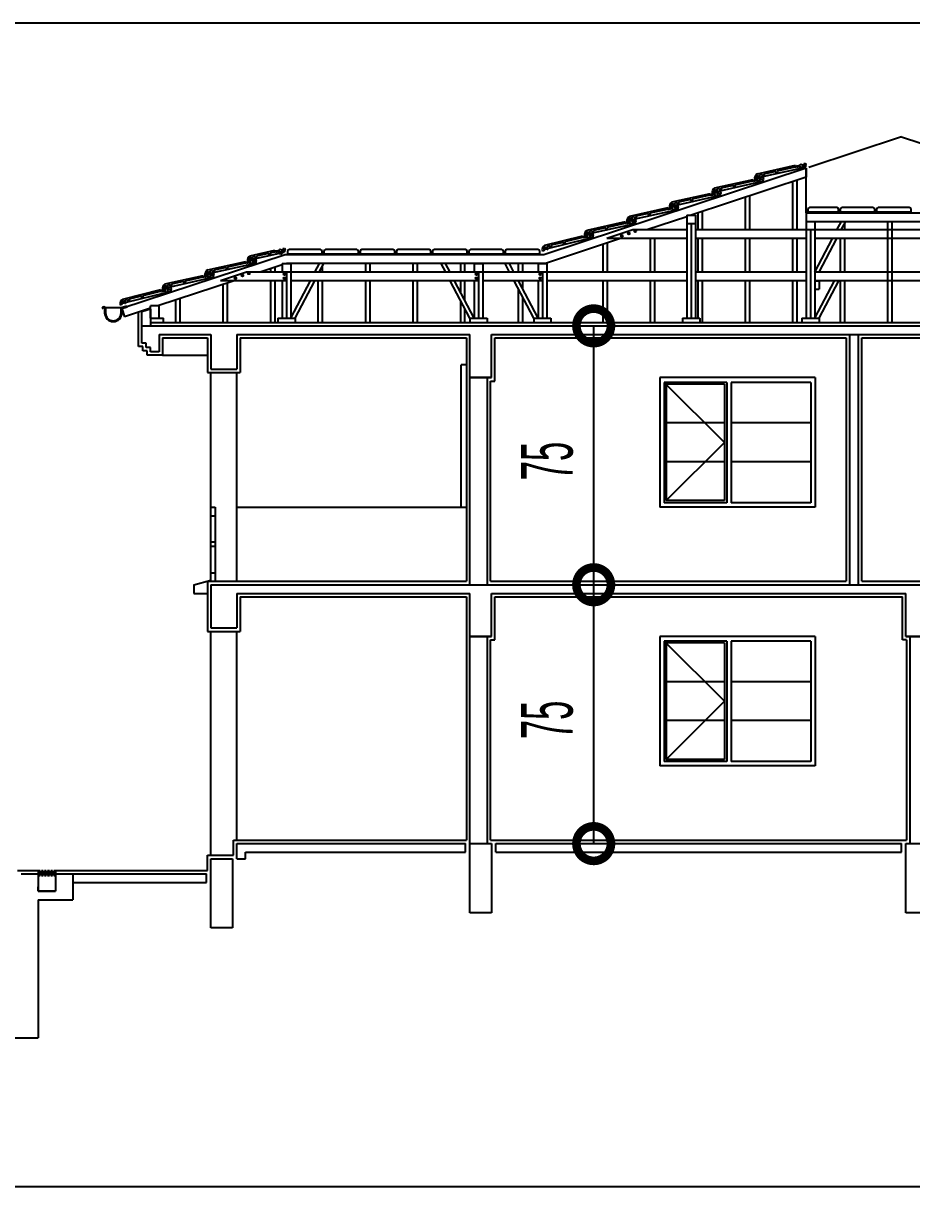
# Model space of a CAD drawing. Extents: x 3907.4 to 3911.57, y -3054.42 to -3053.7.
# Drawn here: x 3907.529 to 3907.5805, y -3054.2076 to -3054.1402 of the extents above; entities that cross this region are included whole.
import ezdxf

# ---------------------------------------------------------------- set-up
doc = ezdxf.new("R2010")
doc.units = 0
doc.header["$LTSCALE"] = 2
doc.header["$MEASUREMENT"] = 0
doc.linetypes.add('ACAD_ISO04W100', pattern=[30, 24, -3, 0, -3])
doc.linetypes.add('ACAD_ISO07W100', pattern=[3.5, 0.5, -3])
doc.layers.get('0').update_dxf_attribs({"linetype": 'CONTINUOUS'})
for name, color, linetype in [('BLK-DOG', 2, 'CONTINUOUS'), ('DOĞRAMA', 2, 'CONTINUOUS'), ('DUVAR', 7, 'CONTINUOUS'), ('KİREMİT', 9, 'CONTINUOUS'), ('MB', 11, 'CONTINUOUS'), ('OLÇÜ', 6, 'CONTINUOUS'), ('SıVA', 6, 'CONTINUOUS')]:
    doc.layers.add(name, color=color, linetype=linetype)
doc.styles.add('ÖLÇÜ', font='stylu.ttf', dxfattribs={"width": 0.5})

msp = doc.modelspace()

# ---------------------------------------------------------------- linework, layer by layer
at = {"color": 0, "linetype": 'ByBlock', "const_width": 0.002}
for points in [[(3907.56206, -3054.158003, 1), (3907.56206, -3054.157503, 1)], [(3907.56206, -3054.172503, 1), (3907.56206, -3054.173003, 1)], [(3907.56206, -3054.173003, 1), (3907.56206, -3054.172503, 1)], [(3907.56206, -3054.187503, 1), (3907.56206, -3054.188003, 1)]]:
    msp.add_lwpolyline(points, format="xyb", close=True, dxfattribs=at)
at = {"layer": 'BLK-DOG', "color": 6}
for p, q in [((3907.53989, -3054.172553), (3907.53989, -3054.168253)), ((3907.53989, -3054.168253), (3907.54014, -3054.168253)), ((3907.54014, -3054.168253), (3907.54014, -3054.172553)), ((3907.53989, -3054.168753), (3907.54014, -3054.168753)), ((3907.54014, -3054.170278), (3907.53989, -3054.170278)), ((3907.54014, -3054.170528), (3907.53989, -3054.170528)), ((3907.53889, -3054.172753), (3907.53989, -3054.172488)), ((3907.53989, -3054.172053), (3907.54014, -3054.172053)), ((3907.53889, -3054.172753), (3907.53889, -3054.173253)), ((3907.53889, -3054.173253), (3907.53969, -3054.173253))]:
    msp.add_line(p, q, dxfattribs=at)
at = {"layer": 'DOĞRAMA', "color": 6}
for p, q in [((3907.574876, -3054.155634), (3907.575126, -3054.155634)), ((3907.57489, -3054.160753), (3907.56589, -3054.160753)), ((3907.56589, -3054.160753), (3907.56589, -3054.168253)), ((3907.56614, -3054.161028), (3907.56614, -3054.168003)), ((3907.569765, -3054.161028), (3907.56614, -3054.161028)), ((3907.569765, -3054.161028), (3907.569765, -3054.168003)), ((3907.57464, -3054.161028), (3907.570015, -3054.161028)), ((3907.570015, -3054.161028), (3907.570015, -3054.168003)), ((3907.57464, -3054.161028), (3907.57464, -3054.162528)), ((3907.57489, -3054.160753), (3907.57489, -3054.168253)), ((3907.566265, -3054.161128), (3907.566265, -3054.167878)), ((3907.56964, -3054.161128), (3907.566265, -3054.161128)), ((3907.56964, -3054.161128), (3907.56964, -3054.167878)), ((3907.57464, -3054.161915), (3907.57464, -3054.168003)), ((3907.56964, -3054.163378), (3907.566265, -3054.163378)), ((3907.57464, -3054.163378), (3907.570015, -3054.163378)), ((3907.56964, -3054.165628), (3907.566265, -3054.165628)), ((3907.57464, -3054.165628), (3907.570015, -3054.165628)), ((3907.57489, -3054.168253), (3907.56589, -3054.168253)), ((3907.569765, -3054.168003), (3907.56614, -3054.168003)), ((3907.56964, -3054.167878), (3907.566265, -3054.167878)), ((3907.57464, -3054.168003), (3907.570015, -3054.168003)), ((3907.57489, -3054.175753), (3907.56589, -3054.175753)), ((3907.56589, -3054.175753), (3907.56589, -3054.183253)), ((3907.57489, -3054.175753), (3907.57489, -3054.183253)), ((3907.56614, -3054.176028), (3907.56614, -3054.183003)), ((3907.569765, -3054.176028), (3907.56614, -3054.176028)), ((3907.566265, -3054.176128), (3907.566265, -3054.182878)), ((3907.56964, -3054.176128), (3907.566265, -3054.176128)), ((3907.56964, -3054.176128), (3907.56964, -3054.182878)), ((3907.569765, -3054.176028), (3907.569765, -3054.183003)), ((3907.57464, -3054.176028), (3907.570015, -3054.176028)), ((3907.570015, -3054.176028), (3907.570015, -3054.183003)), ((3907.57464, -3054.176028), (3907.57464, -3054.177528)), ((3907.57464, -3054.176915), (3907.57464, -3054.183003)), ((3907.56964, -3054.178378), (3907.566265, -3054.178378)), ((3907.57464, -3054.178378), (3907.570015, -3054.178378)), ((3907.56964, -3054.180628), (3907.566265, -3054.180628)), ((3907.57464, -3054.180628), (3907.570015, -3054.180628)), ((3907.57489, -3054.183253), (3907.56589, -3054.183253)), ((3907.569765, -3054.183003), (3907.56614, -3054.183003)), ((3907.56964, -3054.182878), (3907.566265, -3054.182878)), ((3907.57464, -3054.183003), (3907.570015, -3054.183003))]:
    msp.add_line(p, q, dxfattribs=at)
at = {"layer": 'DOĞRAMA', "color": 6, "linetype": 'ACAD_ISO07W100'}
for p, q in [((3907.56614, -3054.161028), (3907.56964, -3054.164503)), ((3907.56964, -3054.164503), (3907.566265, -3054.167878)), ((3907.56614, -3054.176028), (3907.56964, -3054.179503)), ((3907.56964, -3054.179503), (3907.566265, -3054.182878))]:
    msp.add_line(p, q, dxfattribs=at)
at = {"layer": 'DUVAR', "color": 3}
for p, q in [((3907.626433, -3054.14022), (3907.475433, -3054.14022)), ((3907.626433, -3054.207633), (3907.475433, -3054.207633))]:
    msp.add_line(p, q, dxfattribs=at)
at = {"layer": 'DUVAR', "color": 6, "linetype": 'ACAD_ISO07W100', "ltscale": 2}
for q in [(3907.574521, -3054.148572), (3907.592064, -3054.150818)]:
    msp.add_line((3907.57989, -3054.1468), q, dxfattribs=at)
at = {"layer": 'DUVAR', "color": 6}
for p, q in [((3907.574376, -3054.14862), (3907.559182, -3054.153634)), ((3907.574376, -3054.14862), (3907.574376, -3054.149146)), ((3907.574376, -3054.149146), (3907.574376, -3054.14862)), ((3907.574376, -3054.149146), (3907.567706, -3054.151347)), ((3907.567456, -3054.15143), (3907.565131, -3054.152197)), ((3907.567456, -3054.151347), (3907.567456, -3054.151847)), ((3907.567456, -3054.151347), (3907.567456, -3054.151847)), ((3907.567456, -3054.151347), (3907.567956, -3054.151347)), ((3907.567956, -3054.151347), (3907.567956, -3054.151847)), ((3907.574376, -3054.151197), (3907.593214, -3054.151197)), ((3907.574376, -3054.151197), (3907.574376, -3054.152197)), ((3907.564333, -3054.152197), (3907.562818, -3054.152697)), ((3907.567456, -3054.152197), (3907.564333, -3054.152197)), ((3907.567456, -3054.151847), (3907.567456, -3054.157303)), ((3907.567956, -3054.151847), (3907.567456, -3054.151847)), ((3907.567706, -3054.151847), (3907.567706, -3054.157303)), ((3907.567956, -3054.151847), (3907.567956, -3054.157303)), ((3907.595447, -3054.152197), (3907.567956, -3054.152197)), ((3907.574376, -3054.151697), (3907.593134, -3054.151697)), ((3907.574376, -3054.151697), (3907.574376, -3054.152197)), ((3907.574376, -3054.151697), (3907.574376, -3054.152197)), ((3907.574376, -3054.151697), (3907.574876, -3054.151697)), ((3907.574376, -3054.152197), (3907.574376, -3054.155134)), ((3907.574876, -3054.152197), (3907.574376, -3054.152197)), ((3907.574626, -3054.152197), (3907.574626, -3054.157303)), ((3907.574876, -3054.151697), (3907.574876, -3054.152197)), ((3907.574876, -3054.152197), (3907.574876, -3054.157303)), ((3907.576402, -3054.152197), (3907.576664, -3054.151697)), ((3907.563616, -3054.152697), (3907.559262, -3054.154134)), ((3907.567456, -3054.152697), (3907.562818, -3054.152697)), ((3907.574376, -3054.152697), (3907.567956, -3054.152697)), ((3907.583755, -3054.152697), (3907.574876, -3054.152697)), ((3907.575126, -3054.154634), (3907.57614, -3054.152697)), ((3907.544182, -3054.153634), (3907.534733, -3054.156752)), ((3907.559182, -3054.153634), (3907.544182, -3054.153634)), ((3907.544012, -3054.154216), (3907.542747, -3054.154634)), ((3907.544012, -3054.154134), (3907.544012, -3054.154634)), ((3907.544012, -3054.154134), (3907.544012, -3054.154634)), ((3907.544012, -3054.154134), (3907.544512, -3054.154134)), ((3907.559262, -3054.154134), (3907.544262, -3054.154134)), ((3907.544512, -3054.154134), (3907.544512, -3054.154634)), ((3907.546161, -3054.154634), (3907.546423, -3054.154134)), ((3907.546161, -3054.154634), (3907.546423, -3054.154134)), ((3907.553488, -3054.154634), (3907.553226, -3054.154134)), ((3907.555138, -3054.154134), (3907.555138, -3054.154634)), ((3907.555138, -3054.154134), (3907.555138, -3054.154634)), ((3907.555138, -3054.154134), (3907.555638, -3054.154134)), ((3907.555638, -3054.154134), (3907.555638, -3054.154634)), ((3907.557187, -3054.154634), (3907.556926, -3054.154134)), ((3907.558837, -3054.154134), (3907.558837, -3054.154634)), ((3907.558837, -3054.154134), (3907.558837, -3054.154634)), ((3907.558837, -3054.154134), (3907.559337, -3054.154134)), ((3907.559337, -3054.154134), (3907.559337, -3054.154634)), ((3907.541949, -3054.154634), (3907.540434, -3054.155134)), ((3907.567456, -3054.154634), (3907.541949, -3054.154634)), ((3907.544512, -3054.154634), (3907.544012, -3054.154634)), ((3907.544262, -3054.154634), (3907.544262, -3054.157303)), ((3907.544512, -3054.154634), (3907.544512, -3054.157303)), ((3907.555638, -3054.154634), (3907.555138, -3054.154634)), ((3907.555388, -3054.154634), (3907.555388, -3054.157303)), ((3907.555638, -3054.154634), (3907.555638, -3054.157303)), ((3907.559337, -3054.154634), (3907.558837, -3054.154634)), ((3907.559087, -3054.154634), (3907.559087, -3054.157303)), ((3907.559337, -3054.154634), (3907.559337, -3054.157303)), ((3907.574376, -3054.154634), (3907.567956, -3054.154634)), ((3907.583755, -3054.154632), (3907.574876, -3054.154632)), ((3907.541232, -3054.155134), (3907.536806, -3054.156594)), ((3907.544262, -3054.155134), (3907.540434, -3054.155134)), ((3907.544012, -3054.155134), (3907.544012, -3054.157303)), ((3907.555388, -3054.155134), (3907.544512, -3054.155134)), ((3907.544762, -3054.157305), (3907.545899, -3054.155134)), ((3907.554888, -3054.157305), (3907.55375, -3054.155134)), ((3907.555138, -3054.155134), (3907.555138, -3054.157303)), ((3907.559087, -3054.155134), (3907.555638, -3054.155134)), ((3907.558587, -3054.157305), (3907.557449, -3054.155134)), ((3907.558837, -3054.155134), (3907.558837, -3054.157303)), ((3907.567456, -3054.155134), (3907.559337, -3054.155134)), ((3907.574376, -3054.155134), (3907.567956, -3054.155134)), ((3907.574376, -3054.155134), (3907.574376, -3054.157303)), ((3907.583755, -3054.155134), (3907.574876, -3054.155134)), ((3907.574876, -3054.155134), (3907.575126, -3054.155134)), ((3907.575126, -3054.155134), (3907.575126, -3054.155634)), ((3907.575126, -3054.157305), (3907.576263, -3054.155134)), ((3907.534733, -3054.156752), (3907.53489, -3054.157227)), ((3907.534733, -3054.156752), (3907.53489, -3054.157227)), ((3907.53639, -3054.156732), (3907.53489, -3054.157227)), ((3907.53639, -3054.156732), (3907.53489, -3054.157227)), ((3907.53639, -3054.156732), (3907.53489, -3054.157227)), ((3907.53639, -3054.156732), (3907.53489, -3054.157227)), ((3907.53639, -3054.156784), (3907.53589, -3054.156949)), ((3907.53639, -3054.156784), (3907.53589, -3054.156949)), ((3907.53589, -3054.157753), (3907.53589, -3054.156949)), ((3907.53589, -3054.157753), (3907.53589, -3054.156949)), ((3907.53689, -3054.156594), (3907.53639, -3054.156594)), ((3907.53639, -3054.157303), (3907.53639, -3054.156594)), ((3907.53689, -3054.156594), (3907.53639, -3054.156594)), ((3907.53639, -3054.157303), (3907.53639, -3054.156594)), ((3907.53639, -3054.156784), (3907.53639, -3054.157753)), ((3907.53639, -3054.156784), (3907.53639, -3054.157753)), ((3907.53689, -3054.157303), (3907.53689, -3054.156594)), ((3907.53689, -3054.157303), (3907.53689, -3054.156594)), ((3907.53639, -3054.157303), (3907.53714, -3054.157303)), ((3907.53639, -3054.157303), (3907.53714, -3054.157303)), ((3907.53714, -3054.157553), (3907.53714, -3054.157303)), ((3907.53714, -3054.157553), (3907.53714, -3054.157303)), ((3907.543762, -3054.157303), (3907.544762, -3054.157303)), ((3907.543762, -3054.157303), (3907.543762, -3054.157553)), ((3907.544762, -3054.157303), (3907.544762, -3054.157553)), ((3907.554888, -3054.157303), (3907.555888, -3054.157303)), ((3907.554888, -3054.157303), (3907.554888, -3054.157553)), ((3907.555888, -3054.157303), (3907.555888, -3054.157553)), ((3907.558587, -3054.157303), (3907.559587, -3054.157303)), ((3907.558587, -3054.157303), (3907.558587, -3054.157553)), ((3907.559587, -3054.157303), (3907.559587, -3054.157553)), ((3907.567206, -3054.157303), (3907.568206, -3054.157303)), ((3907.567206, -3054.157303), (3907.567206, -3054.157553)), ((3907.568206, -3054.157303), (3907.568206, -3054.157553)), ((3907.574126, -3054.157303), (3907.575126, -3054.157303)), ((3907.574126, -3054.157303), (3907.574126, -3054.157553)), ((3907.575126, -3054.157303), (3907.575126, -3054.157553)), ((3907.53589, -3054.157753), (3907.60889, -3054.157753)), ((3907.53589, -3054.158753), (3907.53589, -3054.157753)), ((3907.53689, -3054.158253), (3907.53989, -3054.158253)), ((3907.53689, -3054.158253), (3907.53689, -3054.159253)), ((3907.53989, -3054.158253), (3907.53989, -3054.160253)), ((3907.54139, -3054.158253), (3907.55489, -3054.158253)), ((3907.54139, -3054.158253), (3907.54139, -3054.160253)), ((3907.55489, -3054.160753), (3907.55489, -3054.158253)), ((3907.55614, -3054.158253), (3907.58464, -3054.158253)), ((3907.55614, -3054.160753), (3907.55614, -3054.158253)), ((3907.57689, -3054.172753), (3907.57689, -3054.158253)), ((3907.57739, -3054.158253), (3907.57739, -3054.172753)), ((3907.53614, -3054.158753), (3907.53589, -3054.158753)), ((3907.53614, -3054.159003), (3907.53614, -3054.158753)), ((3907.53639, -3054.159003), (3907.53614, -3054.159003)), ((3907.53639, -3054.159253), (3907.53639, -3054.159003)), ((3907.53689, -3054.159253), (3907.53639, -3054.159253)), ((3907.53989, -3054.160253), (3907.54139, -3054.160253)), ((3907.55439, -3054.168253), (3907.55439, -3054.160003)), ((3907.55469, -3054.160003), (3907.55439, -3054.160003)), ((3907.53989, -3054.172553), (3907.53989, -3054.160453)), ((3907.54139, -3054.172553), (3907.54139, -3054.160453)), ((3907.55489, -3054.172753), (3907.55489, -3054.160753)), ((3907.55489, -3054.160753), (3907.55614, -3054.160753)), ((3907.55614, -3054.160753), (3907.55489, -3054.160753)), ((3907.55589, -3054.160753), (3907.55589, -3054.172753)), ((3907.54139, -3054.168253), (3907.55469, -3054.168253)), ((3907.53989, -3054.172753), (3907.60489, -3054.172753)), ((3907.53989, -3054.172753), (3907.53989, -3054.175253)), ((3907.54139, -3054.173253), (3907.55489, -3054.173253)), ((3907.54139, -3054.173253), (3907.54139, -3054.175253)), ((3907.55489, -3054.175753), (3907.55489, -3054.173253)), ((3907.55614, -3054.173253), (3907.58014, -3054.173253)), ((3907.55614, -3054.175753), (3907.55614, -3054.173253)), ((3907.58014, -3054.175753), (3907.58014, -3054.173253)), ((3907.53989, -3054.175253), (3907.54139, -3054.175253)), ((3907.53989, -3054.188428), (3907.53989, -3054.175453)), ((3907.54139, -3054.187553), (3907.54139, -3054.175453)), ((3907.55489, -3054.187753), (3907.55489, -3054.175753)), ((3907.55489, -3054.175753), (3907.55614, -3054.175753)), ((3907.55614, -3054.175753), (3907.55489, -3054.175753)), ((3907.55589, -3054.175753), (3907.55589, -3054.187753)), ((3907.58139, -3054.175753), (3907.58014, -3054.175753)), ((3907.58014, -3054.175753), (3907.58139, -3054.175753)), ((3907.58039, -3054.187753), (3907.58039, -3054.175753)), ((3907.54139, -3054.187753), (3907.55464, -3054.187753)), ((3907.54139, -3054.188628), (3907.54139, -3054.187753)), ((3907.55464, -3054.188253), (3907.55464, -3054.187753)), ((3907.55489, -3054.187753), (3907.55614, -3054.187753)), ((3907.55489, -3054.191753), (3907.55489, -3054.187753)), ((3907.55614, -3054.187753), (3907.55614, -3054.191753)), ((3907.55639, -3054.187753), (3907.57989, -3054.187753)), ((3907.55639, -3054.188253), (3907.55639, -3054.187753)), ((3907.57989, -3054.188253), (3907.57989, -3054.187753)), ((3907.58014, -3054.187753), (3907.58139, -3054.187753)), ((3907.58014, -3054.191753), (3907.58014, -3054.187753)), ((3907.53989, -3054.188628), (3907.54114, -3054.188628)), ((3907.53989, -3054.192628), (3907.53989, -3054.188628)), ((3907.54114, -3054.188628), (3907.54114, -3054.192628)), ((3907.54139, -3054.188628), (3907.54189, -3054.188628)), ((3907.54139, -3054.188628), (3907.54139, -3054.188628)), ((3907.54189, -3054.188253), (3907.55464, -3054.188253)), ((3907.54189, -3054.188628), (3907.54189, -3054.188253)), ((3907.55639, -3054.188253), (3907.57989, -3054.188253)), ((3907.52989, -3054.189303), (3907.52989, -3054.190503)), ((3907.53089, -3054.189303), (3907.53089, -3054.190503)), ((3907.52889, -3054.189503), (3907.52989, -3054.189503)), ((3907.52989, -3054.189503), (3907.52989, -3054.190503)), ((3907.53089, -3054.189503), (3907.53089, -3054.190503)), ((3907.53089, -3054.189503), (3907.53964, -3054.189503)), ((3907.53189, -3054.189503), (3907.53189, -3054.191003)), ((3907.53189, -3054.190003), (3907.53964, -3054.190003)), ((3907.53964, -3054.190003), (3907.53964, -3054.189503)), ((3907.52989, -3054.190503), (3907.52989, -3054.190253)), ((3907.53089, -3054.190503), (3907.52989, -3054.190503)), ((3907.52989, -3054.190503), (3907.53089, -3054.190503)), ((3907.52989, -3054.191003), (3907.52989, -3054.199003)), ((3907.52989, -3054.191003), (3907.52989, -3054.197253)), ((3907.52989, -3054.191003), (3907.53189, -3054.191003)), ((3907.55614, -3054.191753), (3907.55489, -3054.191753)), ((3907.58139, -3054.191753), (3907.58014, -3054.191753)), ((3907.54114, -3054.192628), (3907.53989, -3054.192628)), ((3907.50289, -3054.199003), (3907.52989, -3054.199003))]:
    msp.add_line(p, q, dxfattribs=at)
at = {"layer": 'DUVAR', "color": 6, "linetype": 'ACAD_ISO04W100', "ltscale": 0.3}
msp.add_line((3907.574376, -3054.151197), (3907.574376, -3054.149146), dxfattribs=at)
at = {"layer": 'KİREMİT'}
for p, q in [((3907.571541, -3054.148943), (3907.573759, -3054.148448)), ((3907.571679, -3054.149143), (3907.574057, -3054.148613)), ((3907.57261, -3054.148801), (3907.57191, -3054.148957)), ((3907.572655, -3054.148899), (3907.57261, -3054.148801)), ((3907.572699, -3054.148889), (3907.572655, -3054.148899)), ((3907.573718, -3054.148554), (3907.572698, -3054.148781)), ((3907.572698, -3054.148781), (3907.572699, -3054.148889)), ((3907.573793, -3054.148572), (3907.573718, -3054.148554)), ((3907.573759, -3054.148448), (3907.573772, -3054.148503)), ((3907.573772, -3054.148503), (3907.574047, -3054.148442)), ((3907.574025, -3054.14852), (3907.573793, -3054.148572)), ((3907.574081, -3054.148685), (3907.574025, -3054.14852)), ((3907.574034, -3054.148387), (3907.574089, -3054.148375)), ((3907.574047, -3054.148442), (3907.574034, -3054.148387)), ((3907.574155, -3054.148668), (3907.574081, -3054.148685)), ((3907.574089, -3054.148375), (3907.574102, -3054.14843)), ((3907.574102, -3054.14843), (3907.574267, -3054.148393)), ((3907.574355, -3054.148446), (3907.574135, -3054.148496)), ((3907.574135, -3054.148496), (3907.574155, -3054.148668)), ((3907.574146, -3054.148593), (3907.574281, -3054.148563)), ((3907.574254, -3054.148338), (3907.574328, -3054.148322)), ((3907.574267, -3054.148393), (3907.574254, -3054.148338)), ((3907.574328, -3054.148322), (3907.574355, -3054.148446)), ((3907.569076, -3054.149759), (3907.571294, -3054.149265)), ((3907.569214, -3054.149959), (3907.571592, -3054.149429)), ((3907.571253, -3054.14937), (3907.570233, -3054.149597)), ((3907.570233, -3054.149597), (3907.570234, -3054.149705)), ((3907.571327, -3054.149388), (3907.571253, -3054.14937)), ((3907.571294, -3054.149265), (3907.571306, -3054.14932)), ((3907.571306, -3054.14932), (3907.571581, -3054.149258)), ((3907.57156, -3054.149336), (3907.571327, -3054.149388)), ((3907.571478, -3054.149265), (3907.571386, -3054.149285)), ((3907.571474, -3054.149189), (3907.571621, -3054.149156)), ((3907.571616, -3054.149501), (3907.57156, -3054.149336)), ((3907.571569, -3054.149203), (3907.571624, -3054.149191)), ((3907.571581, -3054.149258), (3907.571569, -3054.149203)), ((3907.57164, -3054.149208), (3907.571575, -3054.149031)), ((3907.57169, -3054.149484), (3907.571616, -3054.149501)), ((3907.571624, -3054.149191), (3907.571637, -3054.149246)), ((3907.571637, -3054.149246), (3907.571802, -3054.149209)), ((3907.571684, -3054.149198), (3907.57164, -3054.149208)), ((3907.571818, -3054.148977), (3907.571667, -3054.149011)), ((3907.571667, -3054.149011), (3907.571684, -3054.149198)), ((3907.57189, -3054.149263), (3907.57167, -3054.149312)), ((3907.57167, -3054.149312), (3907.57169, -3054.149484)), ((3907.571681, -3054.149409), (3907.571816, -3054.149379)), ((3907.571789, -3054.149154), (3907.571863, -3054.149138)), ((3907.571802, -3054.149209), (3907.571789, -3054.149154)), ((3907.571868, -3054.149101), (3907.571818, -3054.148977)), ((3907.571863, -3054.149138), (3907.57189, -3054.149263)), ((3907.571916, -3054.14909), (3907.571868, -3054.149101)), ((3907.57191, -3054.148957), (3907.571916, -3054.14909)), ((3907.566614, -3054.150575), (3907.568832, -3054.150081)), ((3907.566752, -3054.150775), (3907.56913, -3054.150245)), ((3907.568791, -3054.150186), (3907.567771, -3054.150413)), ((3907.568865, -3054.150204), (3907.568791, -3054.150186)), ((3907.568832, -3054.150081), (3907.568844, -3054.150136)), ((3907.568844, -3054.150136), (3907.569119, -3054.150074)), ((3907.569098, -3054.150152), (3907.568865, -3054.150204)), ((3907.569013, -3054.150081), (3907.568921, -3054.150101)), ((3907.569009, -3054.150005), (3907.569156, -3054.149972)), ((3907.569154, -3054.150317), (3907.569098, -3054.150152)), ((3907.569107, -3054.150019), (3907.569162, -3054.150007)), ((3907.569119, -3054.150074), (3907.569107, -3054.150019)), ((3907.569175, -3054.150024), (3907.56911, -3054.149847)), ((3907.569162, -3054.150007), (3907.569174, -3054.150062)), ((3907.569174, -3054.150062), (3907.569339, -3054.150025)), ((3907.569219, -3054.150014), (3907.569175, -3054.150024)), ((3907.569353, -3054.149793), (3907.569202, -3054.149827)), ((3907.569202, -3054.149827), (3907.569219, -3054.150014)), ((3907.569428, -3054.150079), (3907.569208, -3054.150128)), ((3907.569208, -3054.150128), (3907.569228, -3054.150301)), ((3907.569219, -3054.150225), (3907.569354, -3054.150195)), ((3907.569327, -3054.14997), (3907.569401, -3054.149954)), ((3907.569339, -3054.150025), (3907.569327, -3054.14997)), ((3907.569403, -3054.149917), (3907.569353, -3054.149793)), ((3907.569401, -3054.149954), (3907.569428, -3054.150079)), ((3907.569451, -3054.149906), (3907.569403, -3054.149917)), ((3907.570145, -3054.149617), (3907.569444, -3054.149773)), ((3907.569444, -3054.149773), (3907.569451, -3054.149906)), ((3907.57019, -3054.149715), (3907.570145, -3054.149617)), ((3907.570234, -3054.149705), (3907.57019, -3054.149715)), ((3907.564149, -3054.151391), (3907.566367, -3054.150897)), ((3907.566367, -3054.150897), (3907.566379, -3054.150952)), ((3907.566379, -3054.150952), (3907.566654, -3054.15089)), ((3907.566551, -3054.150897), (3907.566459, -3054.150918)), ((3907.566547, -3054.150821), (3907.566694, -3054.150788)), ((3907.566642, -3054.150835), (3907.566697, -3054.150823)), ((3907.566654, -3054.15089), (3907.566642, -3054.150835)), ((3907.566713, -3054.15084), (3907.566648, -3054.150664)), ((3907.566697, -3054.150823), (3907.566709, -3054.150878)), ((3907.566709, -3054.150878), (3907.566874, -3054.150841)), ((3907.566757, -3054.15083), (3907.566713, -3054.15084)), ((3907.566891, -3054.15061), (3907.56674, -3054.150643)), ((3907.56674, -3054.150643), (3907.566757, -3054.15083)), ((3907.566963, -3054.150895), (3907.566743, -3054.150944)), ((3907.566743, -3054.150944), (3907.566763, -3054.151117)), ((3907.566862, -3054.150786), (3907.566935, -3054.15077)), ((3907.566874, -3054.150841), (3907.566862, -3054.150786)), ((3907.566941, -3054.150733), (3907.566891, -3054.15061)), ((3907.566935, -3054.15077), (3907.566963, -3054.150895)), ((3907.566989, -3054.150722), (3907.566941, -3054.150733)), ((3907.567683, -3054.150433), (3907.566982, -3054.150589)), ((3907.566982, -3054.150589), (3907.566989, -3054.150722)), ((3907.567728, -3054.150531), (3907.567683, -3054.150433)), ((3907.567772, -3054.150521), (3907.567728, -3054.150531)), ((3907.567771, -3054.150413), (3907.567772, -3054.150521)), ((3907.569228, -3054.150301), (3907.569154, -3054.150317)), ((3907.564082, -3054.151637), (3907.564229, -3054.151604)), ((3907.564248, -3054.151656), (3907.564183, -3054.15148)), ((3907.564426, -3054.151426), (3907.564275, -3054.151459)), ((3907.564275, -3054.151459), (3907.564292, -3054.151646)), ((3907.564287, -3054.151591), (3907.566665, -3054.151061)), ((3907.5644, -3054.151603), (3907.564473, -3054.151586)), ((3907.564412, -3054.151658), (3907.5644, -3054.151603)), ((3907.564476, -3054.151549), (3907.564426, -3054.151426)), ((3907.564473, -3054.151586), (3907.564501, -3054.151711)), ((3907.564524, -3054.151538), (3907.564476, -3054.151549)), ((3907.565218, -3054.151249), (3907.564517, -3054.151405)), ((3907.564517, -3054.151405), (3907.564524, -3054.151538)), ((3907.565263, -3054.151347), (3907.565218, -3054.151249)), ((3907.565307, -3054.151337), (3907.565263, -3054.151347)), ((3907.566326, -3054.151002), (3907.565306, -3054.15123)), ((3907.565306, -3054.15123), (3907.565307, -3054.151337)), ((3907.5664, -3054.15102), (3907.566326, -3054.151002)), ((3907.566633, -3054.150968), (3907.5664, -3054.15102)), ((3907.566689, -3054.151133), (3907.566633, -3054.150968)), ((3907.566763, -3054.151117), (3907.566689, -3054.151133)), ((3907.566754, -3054.151041), (3907.566889, -3054.151011)), ((3907.561687, -3054.152207), (3907.563905, -3054.151713)), ((3907.561786, -3054.152472), (3907.561721, -3054.152296)), ((3907.561964, -3054.152242), (3907.561813, -3054.152275)), ((3907.561813, -3054.152275), (3907.56183, -3054.152462)), ((3907.561825, -3054.152408), (3907.564203, -3054.151878)), ((3907.562014, -3054.152365), (3907.561964, -3054.152242)), ((3907.562756, -3054.152065), (3907.562055, -3054.152221)), ((3907.562055, -3054.152221), (3907.562062, -3054.152355)), ((3907.562801, -3054.152163), (3907.562756, -3054.152065)), ((3907.562845, -3054.152153), (3907.562801, -3054.152163)), ((3907.563864, -3054.151818), (3907.562844, -3054.152046)), ((3907.562844, -3054.152046), (3907.562845, -3054.152153)), ((3907.563938, -3054.151836), (3907.563864, -3054.151818)), ((3907.563905, -3054.151713), (3907.563917, -3054.151768)), ((3907.563917, -3054.151768), (3907.564192, -3054.151707)), ((3907.564171, -3054.151785), (3907.563938, -3054.151836)), ((3907.564086, -3054.151713), (3907.563994, -3054.151734)), ((3907.564227, -3054.151949), (3907.564171, -3054.151785)), ((3907.56418, -3054.151652), (3907.564235, -3054.151639)), ((3907.564192, -3054.151707), (3907.56418, -3054.151652)), ((3907.5643, -3054.151933), (3907.564227, -3054.151949)), ((3907.564235, -3054.151639), (3907.564247, -3054.151694)), ((3907.564247, -3054.151694), (3907.564412, -3054.151658)), ((3907.564292, -3054.151646), (3907.564248, -3054.151656)), ((3907.564501, -3054.151711), (3907.564281, -3054.15176)), ((3907.564281, -3054.15176), (3907.5643, -3054.151933)), ((3907.564292, -3054.151858), (3907.564427, -3054.151828)), ((3907.559235, -3054.153081), (3907.561441, -3054.152535)), ((3907.559378, -3054.153278), (3907.561743, -3054.152693)), ((3907.560301, -3054.152914), (3907.559604, -3054.153086)), ((3907.560348, -3054.153011), (3907.560301, -3054.152914)), ((3907.561403, -3054.152642), (3907.560388, -3054.152892)), ((3907.560388, -3054.152892), (3907.560391, -3054.153)), ((3907.561478, -3054.152658), (3907.561403, -3054.152642)), ((3907.561441, -3054.152535), (3907.561455, -3054.15259)), ((3907.561455, -3054.15259), (3907.561729, -3054.152522)), ((3907.561709, -3054.152601), (3907.561478, -3054.152658)), ((3907.561624, -3054.152529), (3907.561532, -3054.15255)), ((3907.56162, -3054.152453), (3907.561767, -3054.15242)), ((3907.561769, -3054.152764), (3907.561709, -3054.152601)), ((3907.561715, -3054.152468), (3907.56177, -3054.152454)), ((3907.561729, -3054.152522), (3907.561715, -3054.152468)), ((3907.561842, -3054.152746), (3907.561769, -3054.152764)), ((3907.56177, -3054.152454), (3907.561783, -3054.152509)), ((3907.561783, -3054.152509), (3907.561947, -3054.152468)), ((3907.56183, -3054.152462), (3907.561786, -3054.152472)), ((3907.562037, -3054.15252), (3907.561819, -3054.152574)), ((3907.561819, -3054.152574), (3907.561842, -3054.152746)), ((3907.561832, -3054.152671), (3907.561966, -3054.152638)), ((3907.561934, -3054.152414), (3907.562007, -3054.152396)), ((3907.561947, -3054.152468), (3907.561934, -3054.152414)), ((3907.562007, -3054.152396), (3907.562037, -3054.15252)), ((3907.562062, -3054.152355), (3907.562014, -3054.152365)), ((3907.559179, -3054.153404), (3907.559088, -3054.153427)), ((3907.559174, -3054.153328), (3907.55932, -3054.153292)), ((3907.55934, -3054.153343), (3907.559272, -3054.153168)), ((3907.559384, -3054.153332), (3907.55934, -3054.153343)), ((3907.559513, -3054.153109), (3907.559363, -3054.153146)), ((3907.559363, -3054.153146), (3907.559384, -3054.153332)), ((3907.559566, -3054.153231), (3907.559513, -3054.153109)), ((3907.559614, -3054.153219), (3907.559566, -3054.153231)), ((3907.559604, -3054.153086), (3907.559614, -3054.153219)), ((3907.560391, -3054.153), (3907.560348, -3054.153011)), ((3907.5397, -3054.154509), (3907.541919, -3054.154015)), ((3907.539838, -3054.154709), (3907.542216, -3054.154179)), ((3907.541878, -3054.15412), (3907.540857, -3054.154347)), ((3907.541952, -3054.154138), (3907.541878, -3054.15412)), ((3907.541919, -3054.154015), (3907.541931, -3054.15407)), ((3907.541931, -3054.15407), (3907.542206, -3054.154008)), ((3907.542185, -3054.154086), (3907.541952, -3054.154138)), ((3907.542241, -3054.154251), (3907.542185, -3054.154086)), ((3907.542194, -3054.153953), (3907.542249, -3054.153941)), ((3907.542206, -3054.154008), (3907.542194, -3054.153953)), ((3907.542314, -3054.154235), (3907.542241, -3054.154251)), ((3907.542249, -3054.153941), (3907.542261, -3054.153996)), ((3907.542261, -3054.153996), (3907.542426, -3054.153959)), ((3907.542515, -3054.154013), (3907.542295, -3054.154062)), ((3907.542295, -3054.154062), (3907.542314, -3054.154235)), ((3907.542306, -3054.154159), (3907.542441, -3054.154129)), ((3907.542414, -3054.153904), (3907.542487, -3054.153888)), ((3907.542426, -3054.153959), (3907.542414, -3054.153904)), ((3907.542487, -3054.153888), (3907.542515, -3054.154013)), ((3907.537238, -3054.155325), (3907.539457, -3054.154831)), ((3907.537376, -3054.155526), (3907.539754, -3054.154996)), ((3907.539416, -3054.154936), (3907.538395, -3054.155164)), ((3907.53949, -3054.154954), (3907.539416, -3054.154936)), ((3907.539457, -3054.154831), (3907.539469, -3054.154886)), ((3907.539469, -3054.154886), (3907.539744, -3054.154825)), ((3907.539723, -3054.154902), (3907.53949, -3054.154954)), ((3907.539637, -3054.154831), (3907.539545, -3054.154852)), ((3907.539634, -3054.154755), (3907.53978, -3054.154722)), ((3907.539779, -3054.155067), (3907.539723, -3054.154902)), ((3907.539732, -3054.15477), (3907.539787, -3054.154757)), ((3907.539744, -3054.154825), (3907.539732, -3054.15477)), ((3907.539799, -3054.154774), (3907.539735, -3054.154598)), ((3907.539787, -3054.154757), (3907.539799, -3054.154812)), ((3907.539843, -3054.154764), (3907.539799, -3054.154774)), ((3907.539799, -3054.154812), (3907.539964, -3054.154776)), ((3907.539977, -3054.154544), (3907.539827, -3054.154577)), ((3907.539827, -3054.154577), (3907.539843, -3054.154764)), ((3907.540053, -3054.154829), (3907.539833, -3054.154878)), ((3907.539833, -3054.154878), (3907.539852, -3054.155051)), ((3907.539844, -3054.154976), (3907.539979, -3054.154946)), ((3907.539952, -3054.154721), (3907.540025, -3054.154704)), ((3907.539964, -3054.154776), (3907.539952, -3054.154721)), ((3907.540028, -3054.154667), (3907.539977, -3054.154544)), ((3907.540025, -3054.154704), (3907.540053, -3054.154829)), ((3907.540076, -3054.154656), (3907.540028, -3054.154667)), ((3907.540769, -3054.154367), (3907.540069, -3054.154523)), ((3907.540069, -3054.154523), (3907.540076, -3054.154656)), ((3907.540814, -3054.154465), (3907.540769, -3054.154367)), ((3907.540858, -3054.154455), (3907.540814, -3054.154465)), ((3907.540857, -3054.154347), (3907.540858, -3054.154455)), ((3907.534786, -3054.156199), (3907.536993, -3054.155653)), ((3907.536993, -3054.155653), (3907.537007, -3054.155708)), ((3907.537007, -3054.155708), (3907.53728, -3054.15564)), ((3907.537175, -3054.155647), (3907.537083, -3054.155668)), ((3907.537172, -3054.155571), (3907.537318, -3054.155538)), ((3907.537267, -3054.155586), (3907.537321, -3054.155572)), ((3907.53728, -3054.15564), (3907.537267, -3054.155586)), ((3907.537337, -3054.15559), (3907.537273, -3054.155414)), ((3907.537321, -3054.155572), (3907.537335, -3054.155627)), ((3907.537335, -3054.155627), (3907.537499, -3054.155586)), ((3907.537381, -3054.15558), (3907.537337, -3054.15559)), ((3907.537515, -3054.15536), (3907.537365, -3054.155393)), ((3907.537365, -3054.155393), (3907.537381, -3054.15558)), ((3907.537589, -3054.155638), (3907.53737, -3054.155692)), ((3907.537485, -3054.155532), (3907.537558, -3054.155514)), ((3907.537499, -3054.155586), (3907.537485, -3054.155532)), ((3907.537566, -3054.155483), (3907.537515, -3054.15536)), ((3907.537558, -3054.155514), (3907.537589, -3054.155638)), ((3907.537614, -3054.155473), (3907.537566, -3054.155483)), ((3907.538307, -3054.155183), (3907.537607, -3054.155339)), ((3907.537607, -3054.155339), (3907.537614, -3054.155473)), ((3907.538352, -3054.155281), (3907.538307, -3054.155183)), ((3907.538396, -3054.155271), (3907.538352, -3054.155281)), ((3907.538395, -3054.155164), (3907.538396, -3054.155271)), ((3907.539852, -3054.155051), (3907.539779, -3054.155067)), ((3907.534892, -3054.156461), (3907.534823, -3054.156286)), ((3907.535064, -3054.156227), (3907.534914, -3054.156264)), ((3907.534914, -3054.156264), (3907.534935, -3054.15645)), ((3907.534929, -3054.156396), (3907.537295, -3054.155811)), ((3907.535118, -3054.156349), (3907.535064, -3054.156227)), ((3907.535165, -3054.156337), (3907.535118, -3054.156349)), ((3907.535852, -3054.156032), (3907.535156, -3054.156204)), ((3907.535156, -3054.156204), (3907.535165, -3054.156337)), ((3907.535899, -3054.156129), (3907.535852, -3054.156032)), ((3907.535943, -3054.156118), (3907.535899, -3054.156129)), ((3907.536954, -3054.15576), (3907.53594, -3054.15601)), ((3907.53594, -3054.15601), (3907.535943, -3054.156118)), ((3907.537029, -3054.155776), (3907.536954, -3054.15576)), ((3907.537261, -3054.155719), (3907.537029, -3054.155776)), ((3907.53732, -3054.155882), (3907.537261, -3054.155719)), ((3907.537393, -3054.155864), (3907.53732, -3054.155882)), ((3907.53737, -3054.155692), (3907.537393, -3054.155864)), ((3907.537383, -3054.155789), (3907.537518, -3054.155756)), ((3907.534731, -3054.156522), (3907.53464, -3054.156545)), ((3907.534726, -3054.156446), (3907.534872, -3054.15641)), ((3907.534935, -3054.15645), (3907.534892, -3054.156461))]:
    msp.add_line(p, q, dxfattribs=at)
at = {"layer": 'KİREMİT', "color": 9}
for p, q in [((3907.576143, -3054.150897), (3907.574566, -3054.150897)), ((3907.578243, -3054.150897), (3907.576443, -3054.150897)), ((3907.580343, -3054.150897), (3907.578543, -3054.150897)), ((3907.574466, -3054.150997), (3907.574466, -3054.151147)), ((3907.574466, -3054.151147), (3907.576243, -3054.151147)), ((3907.576243, -3054.151147), (3907.576243, -3054.150997)), ((3907.576343, -3054.150997), (3907.576343, -3054.151147)), ((3907.576343, -3054.151147), (3907.578343, -3054.151147)), ((3907.578343, -3054.151147), (3907.578343, -3054.150997)), ((3907.578443, -3054.150997), (3907.578443, -3054.151147)), ((3907.578443, -3054.151147), (3907.580443, -3054.151147)), ((3907.580443, -3054.151147), (3907.580443, -3054.150997)), ((3907.542162, -3054.153693), (3907.543587, -3054.153375)), ((3907.5423, -3054.153893), (3907.543884, -3054.15354)), ((3907.543231, -3054.153551), (3907.542531, -3054.153707)), ((3907.543276, -3054.153649), (3907.543231, -3054.153551)), ((3907.54332, -3054.153639), (3907.543276, -3054.153649)), ((3907.543545, -3054.153481), (3907.543319, -3054.153531)), ((3907.543319, -3054.153531), (3907.54332, -3054.153639)), ((3907.54362, -3054.153499), (3907.543545, -3054.153481)), ((3907.543587, -3054.153375), (3907.543599, -3054.153431)), ((3907.543599, -3054.153431), (3907.543874, -3054.153369)), ((3907.543853, -3054.153447), (3907.54362, -3054.153499)), ((3907.543909, -3054.153612), (3907.543853, -3054.153447)), ((3907.543862, -3054.153314), (3907.543917, -3054.153302)), ((3907.543874, -3054.153369), (3907.543862, -3054.153314)), ((3907.543982, -3054.153595), (3907.543909, -3054.153612)), ((3907.543917, -3054.153302), (3907.543929, -3054.153357)), ((3907.543929, -3054.153357), (3907.544094, -3054.15332)), ((3907.544183, -3054.153374), (3907.543963, -3054.153423)), ((3907.543963, -3054.153423), (3907.543982, -3054.153595)), ((3907.543974, -3054.15352), (3907.544109, -3054.15349)), ((3907.544082, -3054.153265), (3907.544155, -3054.153249)), ((3907.544094, -3054.15332), (3907.544082, -3054.153265)), ((3907.544155, -3054.153249), (3907.544183, -3054.153374)), ((3907.544332, -3054.153434), (3907.544332, -3054.153584)), ((3907.544332, -3054.153584), (3907.546332, -3054.153584)), ((3907.546232, -3054.153334), (3907.544432, -3054.153334)), ((3907.546332, -3054.153584), (3907.546332, -3054.153434)), ((3907.546432, -3054.153434), (3907.546432, -3054.153584)), ((3907.546432, -3054.153584), (3907.548432, -3054.153584)), ((3907.548332, -3054.153334), (3907.546532, -3054.153334)), ((3907.548432, -3054.153584), (3907.548432, -3054.153434)), ((3907.548532, -3054.153434), (3907.548532, -3054.153584)), ((3907.548532, -3054.153584), (3907.550532, -3054.153584)), ((3907.550432, -3054.153334), (3907.548632, -3054.153334)), ((3907.550532, -3054.153584), (3907.550532, -3054.153434)), ((3907.550632, -3054.153434), (3907.550632, -3054.153584)), ((3907.550632, -3054.153584), (3907.552632, -3054.153584)), ((3907.552532, -3054.153334), (3907.550732, -3054.153334)), ((3907.552632, -3054.153584), (3907.552632, -3054.153434)), ((3907.552732, -3054.153434), (3907.552732, -3054.153584)), ((3907.552732, -3054.153584), (3907.554732, -3054.153584)), ((3907.554632, -3054.153334), (3907.552832, -3054.153334)), ((3907.554732, -3054.153584), (3907.554732, -3054.153434)), ((3907.554832, -3054.153434), (3907.554832, -3054.153584)), ((3907.554832, -3054.153584), (3907.556832, -3054.153584)), ((3907.556732, -3054.153334), (3907.554932, -3054.153334)), ((3907.556832, -3054.153584), (3907.556832, -3054.153434)), ((3907.556932, -3054.153434), (3907.556932, -3054.153584)), ((3907.556932, -3054.153584), (3907.558932, -3054.153584)), ((3907.558832, -3054.153334), (3907.557032, -3054.153334)), ((3907.558932, -3054.153584), (3907.558932, -3054.153434)), ((3907.542099, -3054.154015), (3907.542008, -3054.154035)), ((3907.542096, -3054.153939), (3907.542242, -3054.153906)), ((3907.542261, -3054.153958), (3907.542197, -3054.153781)), ((3907.542305, -3054.153948), (3907.542261, -3054.153958)), ((3907.542439, -3054.153727), (3907.542289, -3054.153761)), ((3907.542289, -3054.153761), (3907.542305, -3054.153948)), ((3907.54249, -3054.153851), (3907.542439, -3054.153727)), ((3907.542538, -3054.15384), (3907.54249, -3054.153851)), ((3907.542531, -3054.153707), (3907.542538, -3054.15384)), ((3907.533633, -3054.156752), (3907.533583, -3054.156752)), ((3907.533733, -3054.156752), (3907.533733, -3054.157002)), ((3907.534683, -3054.156716), (3907.533776, -3054.156716)), ((3907.533783, -3054.156752), (3907.533783, -3054.157002)), ((3907.535024, -3054.156603), (3907.534683, -3054.156716)), ((3907.534683, -3054.157002), (3907.534683, -3054.156716)), ((3907.534733, -3054.156752), (3907.535039, -3054.156651)), ((3907.534733, -3054.157002), (3907.534733, -3054.156752)), ((3907.535039, -3054.156651), (3907.535024, -3054.156603))]:
    msp.add_line(p, q, dxfattribs=at)
for centre, radius, start, end in [((3907.574566, -3054.150997), 0.0001, 90, 180), ((3907.576143, -3054.150997), 0.0001, 0, 90), ((3907.576443, -3054.150997), 0.0001, 90, 180), ((3907.578243, -3054.150997), 0.0001, 0, 90), ((3907.578543, -3054.150997), 0.0001, 90, 180), ((3907.580343, -3054.150997), 0.0001, 0, 90), ((3907.544432, -3054.153434), 0.0001, 90, 180), ((3907.546232, -3054.153434), 0.0001, 0, 90), ((3907.546532, -3054.153434), 0.0001, 90, 180), ((3907.548332, -3054.153434), 0.0001, 0, 90), ((3907.548632, -3054.153434), 0.0001, 90, 180), ((3907.550432, -3054.153434), 0.0001, 0, 90), ((3907.550732, -3054.153434), 0.0001, 90, 180), ((3907.552532, -3054.153434), 0.0001, 0, 90), ((3907.552832, -3054.153434), 0.0001, 90, 180), ((3907.554632, -3054.153434), 0.0001, 0, 90), ((3907.554932, -3054.153434), 0.0001, 90, 180), ((3907.556732, -3054.153434), 0.0001, 0, 90), ((3907.557032, -3054.153434), 0.0001, 90, 180), ((3907.558832, -3054.153434), 0.0001, 0, 90), ((3907.533683, -3054.156752), 0.0001, 0, 180), ((3907.533683, -3054.156752), 0.00005, 0, 180), ((3907.534233, -3054.157002), 0.0005, 180, 0), ((3907.534233, -3054.157002), 0.00045, 180, 0)]:
    msp.add_arc(centre, radius, start, end, dxfattribs=at)
at = {"layer": 'KİREMİT'}
for centre, major_axis, start_param, end_param in [((3907.57426, -3054.148468), (-0.0000678, 0.0000703), 2.593401, 4.164197), ((3907.571692, -3054.149217), (-0.000217, 0.000225), -0.264398, 1.022605), ((3907.571692, -3054.149217), (-0.000152, 0.000158), -0.208499, 1.022605), ((3907.571795, -3054.149284), (-0.0000678, 0.0000703), 2.593401, 4.164197), ((3907.569227, -3054.150033), (-0.000217, 0.000225), -0.264398, 1.022605), ((3907.569227, -3054.150033), (-0.000152, 0.000158), -0.208499, 1.022605), ((3907.569333, -3054.1501), (-0.0000678, 0.0000703), 2.593401, 4.164197), ((3907.566765, -3054.150849), (-0.000217, 0.000225), -0.264398, 1.022605), ((3907.566765, -3054.150849), (-0.000152, 0.000158), -0.208499, 1.022605), ((3907.566868, -3054.150916), (-0.0000678, 0.0000703), 2.593401, 4.164197), ((3907.564299, -3054.151665), (-0.000217, 0.000225), -0.264398, 1.022605), ((3907.564299, -3054.151665), (-0.000152, 0.000158), -0.208499, 1.022605), ((3907.561837, -3054.152482), (-0.000217, 0.000225), -0.264398, 1.022605), ((3907.561837, -3054.152482), (-0.000152, 0.000158), -0.208499, 1.022605), ((3907.564406, -3054.151732), (-0.0000678, 0.0000703), 2.593401, 4.164197), ((3907.561943, -3054.152543), (-0.0000678, 0.0000703), 2.616435, 4.187231), ((3907.559392, -3054.153351), (-0.000217, 0.000225), -0.241363, 1.045639), ((3907.559392, -3054.153351), (-0.000152, 0.000158), -0.185465, 1.045639), ((3907.54242, -3054.154034), (-0.0000678, 0.0000703), 2.593401, 4.164197), ((3907.539851, -3054.154783), (-0.000217, 0.000225), -0.264398, 1.022605), ((3907.539851, -3054.154783), (-0.000152, 0.000158), -0.208499, 1.022605), ((3907.539957, -3054.15485), (-0.0000678, 0.0000703), 2.593401, 4.164197), ((3907.537389, -3054.1556), (-0.000217, 0.000225), -0.264398, 1.022605), ((3907.537389, -3054.1556), (-0.000152, 0.000158), -0.208499, 1.022605), ((3907.537494, -3054.155661), (-0.0000678, 0.0000703), 2.616435, 4.187231), ((3907.534944, -3054.156469), (-0.000217, 0.000225), -0.241363, 1.045639), ((3907.534944, -3054.156469), (-0.000152, 0.000158), -0.185465, 1.045639)]:
    msp.add_ellipse(centre, major_axis=major_axis, ratio=1, start_param=start_param, end_param=end_param, dxfattribs=at)
at = {"layer": 'KİREMİT', "color": 9}
for centre, major_axis, start_param, end_param in [((3907.544087, -3054.153395), (-0.0000691, 0.0000691), 2.575474, 4.14627), ((3907.542313, -3054.153967), (-0.000221, 0.000221), -0.282325, 1.004677), ((3907.542313, -3054.153967), (-0.000155, 0.000155), -0.226426, 1.004677)]:
    msp.add_ellipse(centre, major_axis=major_axis, ratio=1, start_param=start_param, end_param=end_param, dxfattribs=at)
at = {"layer": 'MB', "color": 6}
for p, q in [((3907.573606, -3054.152197), (3907.573606, -3054.1494)), ((3907.573856, -3054.152197), (3907.573856, -3054.149318)), ((3907.571106, -3054.152197), (3907.571106, -3054.150225)), ((3907.570856, -3054.152197), (3907.570856, -3054.150308)), ((3907.568106, -3054.152197), (3907.568106, -3054.151215)), ((3907.568356, -3054.152197), (3907.568356, -3054.151133)), ((3907.576152, -3054.152197), (3907.576414, -3054.151697)), ((3907.576356, -3054.151807), (3907.576356, -3054.151697)), ((3907.576606, -3054.152197), (3907.576606, -3054.151807)), ((3907.579106, -3054.157553), (3907.579106, -3054.151697)), ((3907.579356, -3054.157553), (3907.579356, -3054.151697)), ((3907.562856, -3054.154634), (3907.562856, -3054.152948)), ((3907.565356, -3054.154634), (3907.565356, -3054.152697)), ((3907.565606, -3054.154634), (3907.565606, -3054.152697)), ((3907.568106, -3054.154634), (3907.568106, -3054.152697)), ((3907.568356, -3054.154634), (3907.568356, -3054.152697)), ((3907.570856, -3054.154634), (3907.570856, -3054.152697)), ((3907.571106, -3054.154634), (3907.571106, -3054.152697)), ((3907.573606, -3054.154634), (3907.573606, -3054.152697)), ((3907.573856, -3054.154634), (3907.573856, -3054.152697)), ((3907.574876, -3054.154634), (3907.57589, -3054.152697)), ((3907.576356, -3054.154632), (3907.576356, -3054.152697)), ((3907.576606, -3054.154632), (3907.576606, -3054.152697)), ((3907.562606, -3054.154634), (3907.562606, -3054.15303)), ((3907.545911, -3054.154634), (3907.546173, -3054.154134)), ((3907.545911, -3054.154634), (3907.546173, -3054.154134)), ((3907.546356, -3054.154634), (3907.546356, -3054.154262)), ((3907.548856, -3054.154634), (3907.548856, -3054.154134)), ((3907.549106, -3054.154634), (3907.549106, -3054.154134)), ((3907.551606, -3054.154634), (3907.551606, -3054.154134)), ((3907.551856, -3054.154634), (3907.551856, -3054.154134)), ((3907.553738, -3054.154634), (3907.553476, -3054.154134)), ((3907.554356, -3054.154634), (3907.554356, -3054.154134)), ((3907.554606, -3054.154634), (3907.554606, -3054.154134)), ((3907.557437, -3054.154634), (3907.557176, -3054.154134)), ((3907.557701, -3054.154634), (3907.557701, -3054.154134)), ((3907.557951, -3054.154634), (3907.557951, -3054.154134)), ((3907.543356, -3054.154634), (3907.543356, -3054.154433)), ((3907.543606, -3054.154634), (3907.543606, -3054.15435)), ((3907.540606, -3054.157553), (3907.540606, -3054.15534)), ((3907.540856, -3054.157553), (3907.540856, -3054.155258)), ((3907.543356, -3054.157553), (3907.543356, -3054.155134)), ((3907.543606, -3054.157553), (3907.543606, -3054.155134)), ((3907.544512, -3054.157305), (3907.545649, -3054.155134)), ((3907.546106, -3054.157553), (3907.546106, -3054.155134)), ((3907.546356, -3054.157553), (3907.546356, -3054.155134)), ((3907.548856, -3054.157553), (3907.548856, -3054.155134)), ((3907.549106, -3054.157553), (3907.549106, -3054.155134)), ((3907.551606, -3054.157553), (3907.551606, -3054.155134)), ((3907.551856, -3054.157553), (3907.551856, -3054.155134)), ((3907.555138, -3054.157305), (3907.554, -3054.155134)), ((3907.554356, -3054.155814), (3907.554356, -3054.155134)), ((3907.554606, -3054.156291), (3907.554606, -3054.155134)), ((3907.558837, -3054.157305), (3907.557699, -3054.155134)), ((3907.557701, -3054.155138), (3907.557701, -3054.155134)), ((3907.557701, -3054.157553), (3907.557701, -3054.155615)), ((3907.557951, -3054.155615), (3907.557951, -3054.155134)), ((3907.562606, -3054.157553), (3907.562606, -3054.155134)), ((3907.562856, -3054.157553), (3907.562856, -3054.155134)), ((3907.565356, -3054.157553), (3907.565356, -3054.155134)), ((3907.565606, -3054.157553), (3907.565606, -3054.155134)), ((3907.568106, -3054.157303), (3907.568106, -3054.155134)), ((3907.568356, -3054.157553), (3907.568356, -3054.155134)), ((3907.570856, -3054.157553), (3907.570856, -3054.155134)), ((3907.571106, -3054.157553), (3907.571106, -3054.155134)), ((3907.573606, -3054.157553), (3907.573606, -3054.155134)), ((3907.573856, -3054.157553), (3907.573856, -3054.155134)), ((3907.574876, -3054.157305), (3907.576013, -3054.155134)), ((3907.576356, -3054.157553), (3907.576356, -3054.155134)), ((3907.576606, -3054.157553), (3907.576606, -3054.155134)), ((3907.537856, -3054.157553), (3907.537856, -3054.156248)), ((3907.538106, -3054.157553), (3907.538106, -3054.156165)), ((3907.554356, -3054.157553), (3907.554356, -3054.156291)), ((3907.557951, -3054.157553), (3907.557951, -3054.156092)), ((3907.554606, -3054.157553), (3907.554606, -3054.156768))]:
    msp.add_line(p, q, dxfattribs=at)
for centre in [(3907.564471, -3054.152275), (3907.563687, -3054.152544), (3907.564092, -3054.152396), (3907.541303, -3054.15498), (3907.541708, -3054.154833), (3907.542087, -3054.154712), (3907.544144, -3054.154757), (3907.544144, -3054.154998), (3907.55527, -3054.154757), (3907.55527, -3054.154998), (3907.558969, -3054.154757), (3907.558969, -3054.154998)]:
    msp.add_circle(centre, 0.0000548, dxfattribs=at)
at = {"layer": 'OLÇÜ', "color": 6}
for p, q in [((3907.558984, -3054.157753), (3907.56106, -3054.157753)), ((3907.56206, -3054.172753), (3907.56206, -3054.157753)), ((3907.55907, -3054.172753), (3907.56106, -3054.172753)), ((3907.55907, -3054.172753), (3907.56106, -3054.172753)), ((3907.56206, -3054.187753), (3907.56206, -3054.172753)), ((3907.55907, -3054.187753), (3907.56106, -3054.187753))]:
    msp.add_line(p, q, dxfattribs=at)
at = {"layer": 'SıVA', "color": 6}
for p, q in [((3907.53569, -3054.158953), (3907.53569, -3054.156963)), ((3907.53569, -3054.158953), (3907.53569, -3054.156963)), ((3907.53639, -3054.157553), (3907.60839, -3054.157553)), ((3907.53594, -3054.158953), (3907.53569, -3054.158953)), ((3907.53594, -3054.159203), (3907.53594, -3054.158953)), ((3907.53709, -3054.158453), (3907.53969, -3054.158453)), ((3907.53709, -3054.158453), (3907.53709, -3054.159453)), ((3907.53969, -3054.158453), (3907.53969, -3054.160453)), ((3907.54159, -3054.158453), (3907.55469, -3054.158453)), ((3907.54159, -3054.158453), (3907.54159, -3054.160453)), ((3907.55469, -3054.158453), (3907.55469, -3054.172553)), ((3907.55634, -3054.158453), (3907.57669, -3054.158453)), ((3907.55634, -3054.160953), (3907.55634, -3054.158453)), ((3907.57669, -3054.158453), (3907.57669, -3054.172553)), ((3907.57759, -3054.158453), (3907.58444, -3054.158453)), ((3907.57759, -3054.172553), (3907.57759, -3054.158453)), ((3907.53619, -3054.159203), (3907.53594, -3054.159203)), ((3907.53619, -3054.159453), (3907.53619, -3054.159203)), ((3907.53709, -3054.159453), (3907.53619, -3054.159453)), ((3907.53709, -3054.159453), (3907.53969, -3054.159453)), ((3907.53969, -3054.160453), (3907.54159, -3054.160453)), ((3907.55609, -3054.172553), (3907.55609, -3054.160953)), ((3907.55609, -3054.160953), (3907.55634, -3054.160953)), ((3907.53969, -3054.172553), (3907.55469, -3054.172553)), ((3907.53969, -3054.172553), (3907.53969, -3054.175453)), ((3907.55609, -3054.172553), (3907.57669, -3054.172553)), ((3907.57759, -3054.172553), (3907.58519, -3054.172553)), ((3907.54159, -3054.173453), (3907.55469, -3054.173453)), ((3907.54159, -3054.173453), (3907.54159, -3054.175453)), ((3907.55469, -3054.173453), (3907.55469, -3054.187553)), ((3907.55634, -3054.173453), (3907.57994, -3054.173453)), ((3907.55634, -3054.175953), (3907.55634, -3054.173453)), ((3907.57994, -3054.175953), (3907.57994, -3054.173453)), ((3907.53969, -3054.175453), (3907.54159, -3054.175453)), ((3907.55609, -3054.187553), (3907.55609, -3054.175953)), ((3907.55609, -3054.175953), (3907.55634, -3054.175953)), ((3907.58019, -3054.175953), (3907.57994, -3054.175953)), ((3907.58019, -3054.175953), (3907.58019, -3054.187553)), ((3907.54119, -3054.187553), (3907.55469, -3054.187553)), ((3907.54119, -3054.188428), (3907.54119, -3054.187553)), ((3907.55609, -3054.187553), (3907.58019, -3054.187553)), ((3907.53969, -3054.188428), (3907.54119, -3054.188428)), ((3907.53969, -3054.189303), (3907.53969, -3054.188428)), ((3907.52869, -3054.189303), (3907.52989, -3054.189303)), ((3907.53089, -3054.189303), (3907.53969, -3054.189303))]:
    msp.add_line(p, q, dxfattribs=at)
at = {"layer": 'SıVA', "color": 9}
for p, q in [((3907.52989, -3054.189328), (3907.52989, -3054.189603)), ((3907.52999, -3054.189328), (3907.52989, -3054.189328)), ((3907.52999, -3054.189328), (3907.52999, -3054.189603)), ((3907.53017, -3054.189328), (3907.53007, -3054.189328)), ((3907.53007, -3054.189328), (3907.53007, -3054.189603)), ((3907.53017, -3054.189328), (3907.53017, -3054.189603)), ((3907.53035, -3054.189328), (3907.53025, -3054.189328)), ((3907.53025, -3054.189328), (3907.53025, -3054.189603)), ((3907.53035, -3054.189328), (3907.53035, -3054.189603)), ((3907.53053, -3054.189328), (3907.53043, -3054.189328)), ((3907.53043, -3054.189328), (3907.53043, -3054.189603)), ((3907.53053, -3054.189328), (3907.53053, -3054.189603)), ((3907.53071, -3054.189328), (3907.53061, -3054.189328)), ((3907.53061, -3054.189328), (3907.53061, -3054.189603)), ((3907.53071, -3054.189328), (3907.53071, -3054.189603)), ((3907.53089, -3054.189328), (3907.53079, -3054.189328)), ((3907.53079, -3054.189328), (3907.53079, -3054.189603)), ((3907.53089, -3054.189603), (3907.53089, -3054.189328)), ((3907.52989, -3054.189603), (3907.52999, -3054.189603)), ((3907.53007, -3054.189416), (3907.52999, -3054.189416)), ((3907.53007, -3054.189516), (3907.52999, -3054.189516)), ((3907.53007, -3054.189603), (3907.53017, -3054.189603)), ((3907.53025, -3054.189416), (3907.53017, -3054.189416)), ((3907.53025, -3054.189516), (3907.53017, -3054.189516)), ((3907.53025, -3054.189603), (3907.53035, -3054.189603)), ((3907.53043, -3054.189416), (3907.53035, -3054.189416)), ((3907.53043, -3054.189516), (3907.53035, -3054.189516)), ((3907.53043, -3054.189603), (3907.53053, -3054.189603)), ((3907.53061, -3054.189416), (3907.53053, -3054.189416)), ((3907.53061, -3054.189516), (3907.53053, -3054.189516)), ((3907.53061, -3054.189603), (3907.53071, -3054.189603)), ((3907.53079, -3054.189416), (3907.53071, -3054.189416)), ((3907.53079, -3054.189516), (3907.53071, -3054.189516)), ((3907.53079, -3054.189603), (3907.53089, -3054.189603))]:
    msp.add_line(p, q, dxfattribs=at)

# ---------------------------------------------------------------- texts
at = {"layer": 'OLÇÜ', "color": 62, "style": 'ÖLÇÜ', "width": 0.5}
for p in [(3907.560845, -3054.166702), (3907.560845, -3054.181702)]:
    msp.add_text('75', height=0.003, rotation=90, dxfattribs=at).set_placement(p)

doc.saveas('drawing.dxf')
